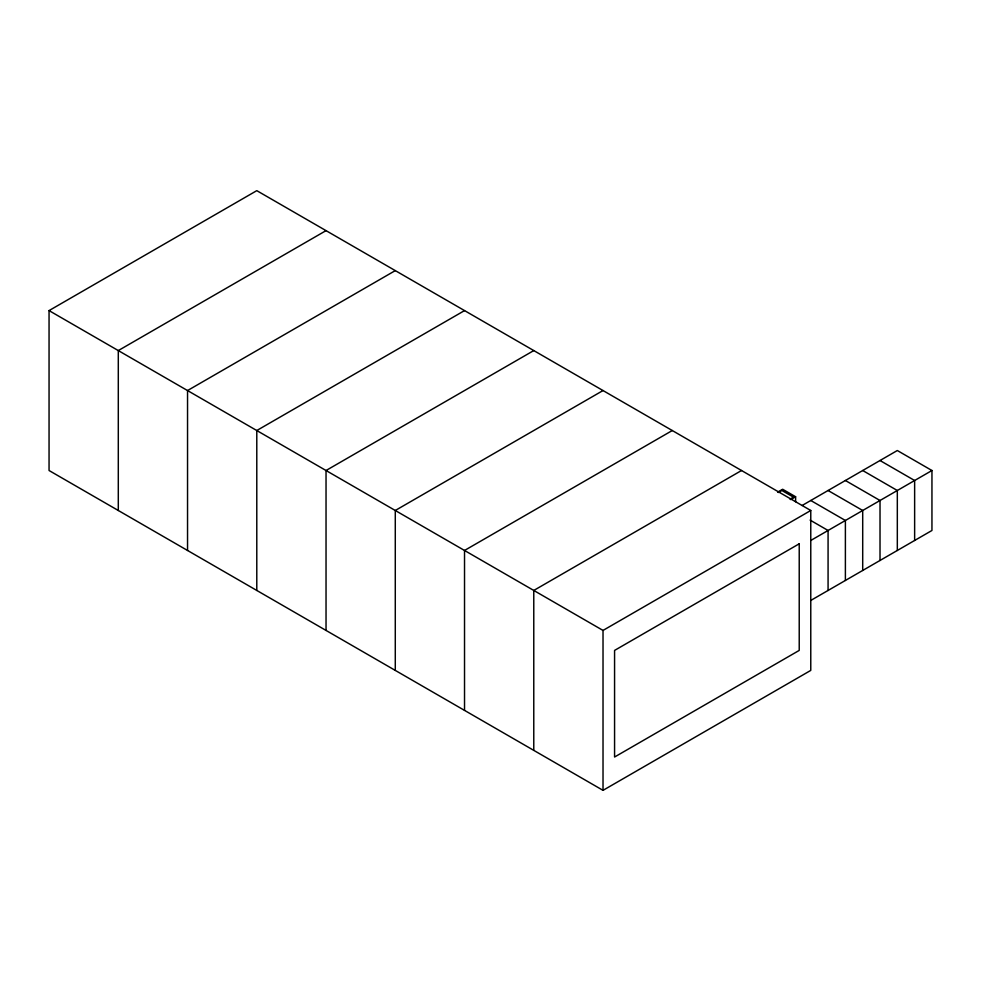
<?xml version="1.0" encoding="UTF-8"?>
<svg xmlns="http://www.w3.org/2000/svg" width="981" height="981" viewBox="0 0 981 981"><rect width="100%" height="100%" fill="white"/><g stroke="black" fill="none" stroke-linecap="round" stroke-linejoin="round"><path stroke-width="1.47" d="M49.05 310.597L256.789 190.657L810.772 510.488L810.772 670.403L603.021 790.343L49.05 470.512L49.05 310.597L603.021 630.427L810.772 510.488M326.035 230.633L118.296 350.573L118.296 510.488M395.282 270.609L187.543 390.548L187.543 550.476M464.528 310.597L256.789 430.524L256.789 590.452M533.774 350.573L326.035 470.512L326.035 630.427M603.021 390.548L395.282 510.488L395.282 670.403M672.279 430.524L464.528 550.464L464.528 710.391M741.526 470.512L533.774 590.452L533.774 750.367M777.688 492.106L782.642 489.249L795.616 496.742L795.616 501.745M778.448 492.499L781.918 490.5L793.457 497.159L789.999 499.157M790.674 499.599L795.616 496.742M802.115 505.497L897.321 450.524L931.95 470.512L931.95 530.476L810.772 600.446M810.772 540.47L931.95 470.512M880.018 460.518L914.635 480.506L914.635 540.47M862.704 470.512L897.321 490.5L897.321 550.464M845.389 480.506L880.018 500.494L880.018 560.47M828.074 490.5L862.704 510.488L862.704 570.464M810.772 500.494L845.389 520.482L845.389 580.458M810.122 520.114L828.074 530.476L828.074 590.452M603.021 630.427L603.021 790.343M799.221 543.805L614.572 650.415L614.572 757.025L799.221 650.415L799.221 543.805"/></g></svg>
